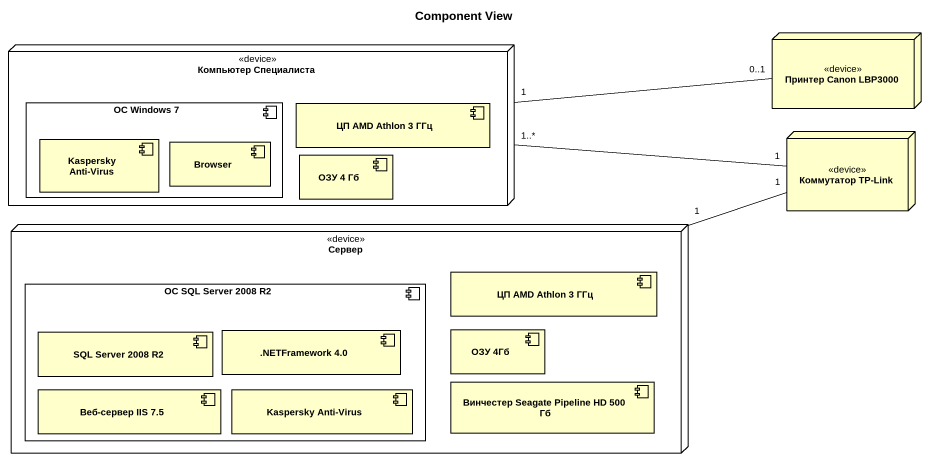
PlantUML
@startuml
title Component View
node "Компьютер Специалиста" as Компьютер_Специалиста <<device>> {
  component "ОС Windows 7" as ОС_Windows_7 {
    component "Kaspersky Anti-Virus" as Kaspersky_Anti_Virus
    component Browser
  }
  component "ЦП AMD Athlon 3 ГГц" as ЦП_AMD_Athlon_3_ГГц
  component "ОЗУ 4 Гб" as ОЗУ_4_Гб
}
node "Принтер Canon LBP3000" as Принтер_Canon_LBP3000 <<device>>
node "Коммутатор TP-Link" as Коммутатор_TP_Link <<device>>
node Сервер <<device>> {
  component "ЦП AMD Athlon 3 ГГц" as ЦП_AMD_Athlon_3_ГГц_2
  component "ОС SQL Server 2008 R2" as ОС_SQL_Server_2008_R2 {
    component "SQL Server 2008 R2" as SQL_Server_2008_R2
    component ".NETFramework 4.0" as NETFramework_4_0
    component "Веб-сервер IIS 7.5" as Веб_сервер_IIS_7_5
    component "Kaspersky Anti-Virus" as Kaspersky_Anti_Virus_2
  }
  component "ОЗУ 4Гб" as ОЗУ_4Гб
  component "Винчестер Seagate Pipeline HD 500 Гб" as Винчестер_Seagate_Pipeline
}
Компьютер_Специалиста "1" -right- "0..1" Принтер_Canon_LBP3000
Коммутатор_TP_Link "1" -left- "1..*" Компьютер_Специалиста
Сервер "1" -right- "1" Коммутатор_TP_Link
@enduml
